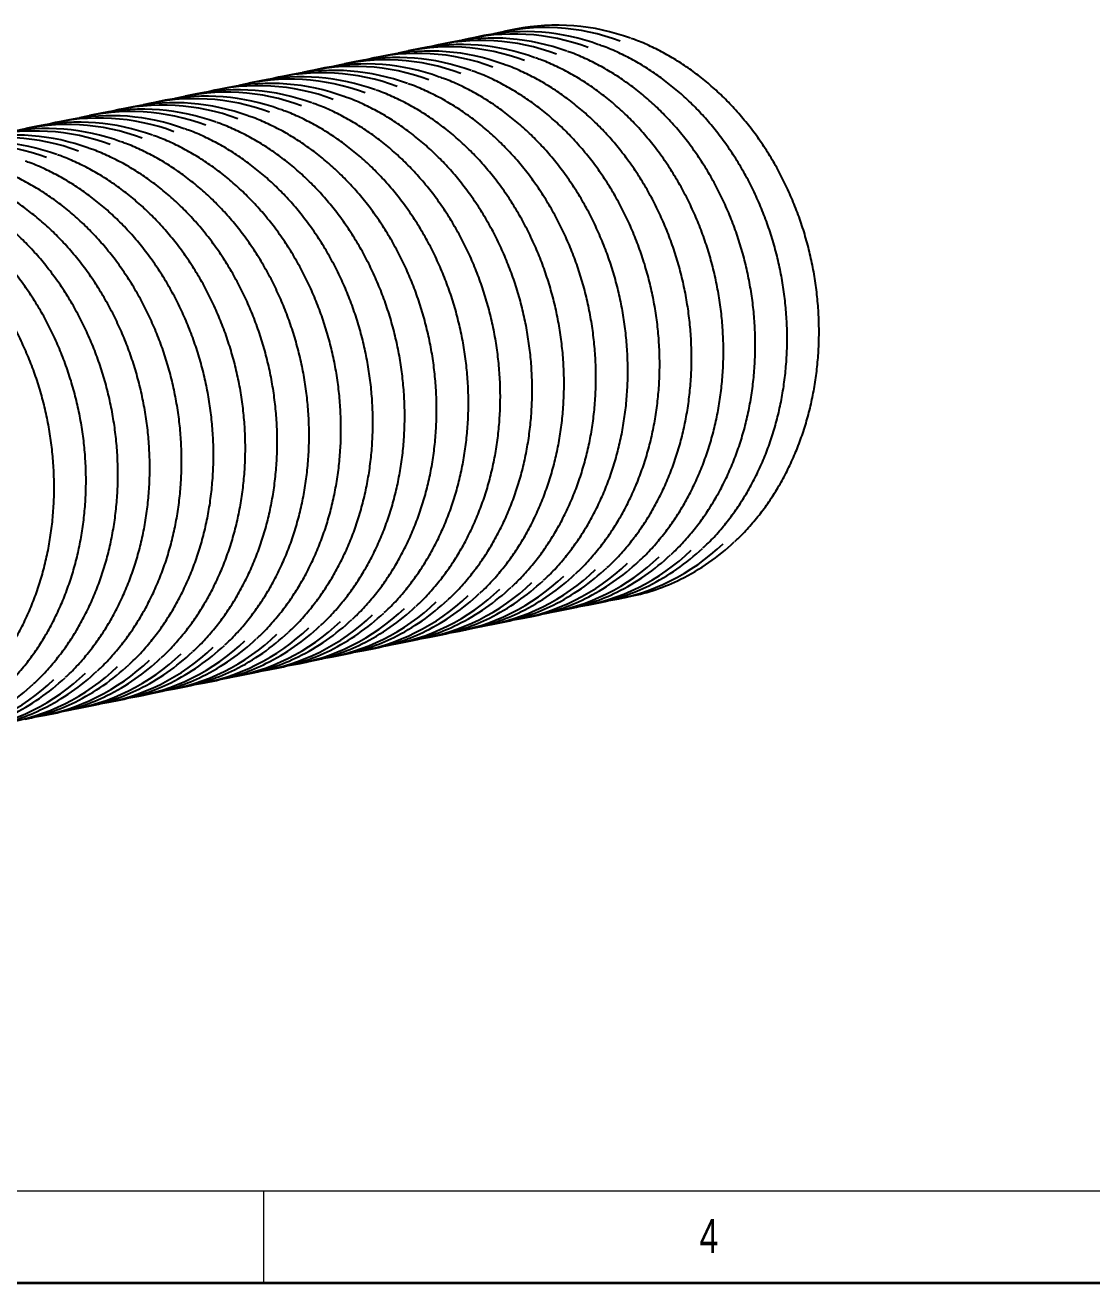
# Model space of a CAD drawing. Header units: millimetres. Extents: x 6 to 413, y 7 to 291.
# Drawn here: x 147 to 205.6, y 7.1 to 76.2 of the extents above; entities that cross this region are included whole.
import ezdxf

# ---------------------------------------------------------------- set-up
doc = ezdxf.new("R2010")
doc.units = ezdxf.units.MM
doc.styles.add('SLDTEXTSTYLE2', font='TXT', dxfattribs={"width": 0.75})

msp = doc.modelspace()

# ---------------------------------------------------------------- linework, layer by layer
at = {"color": 7, "linetype": 'Continuous', "lineweight": 25}
for p, q in [((172.2123, 75.6446), (171.5648, 75.5133)), ((173.9637, 75.9999), (173.3162, 75.8686)), ((168.7093, 74.9341), (168.0618, 74.8027)), ((170.4608, 75.2894), (169.8133, 75.158)), ((165.2064, 74.2235), (164.5588, 74.0921)), ((166.9578, 74.5788), (166.3103, 74.4474)), ((161.7034, 73.5129), (161.0559, 73.3815)), ((163.4549, 73.8682), (162.8074, 73.7368)), ((158.2004, 72.8023), (157.5529, 72.6709)), ((159.9519, 73.1576), (159.3044, 73.0262)), ((154.6975, 72.0917), (154.05, 71.9603)), ((156.449, 72.447), (155.8015, 72.3156)), ((151.1945, 71.3811), (150.547, 71.2497)), ((152.946, 71.7364), (152.2985, 71.605)), ((147.6916, 70.6705), (147.0441, 70.5392)), ((149.4431, 71.0258), (148.7955, 70.8944)), ((177.8868, 44.3481), (178.5343, 44.4794)), ((179.6383, 44.7034), (180.2858, 44.8347)), ((174.3838, 43.6375), (175.0313, 43.7688)), ((176.1353, 43.9928), (176.7828, 44.1241)), ((170.8809, 42.9269), (171.5284, 43.0582)), ((172.6323, 43.2822), (173.2799, 43.4135)), ((167.3779, 42.2163), (168.0254, 42.3476)), ((169.1294, 42.5716), (169.7769, 42.7029)), ((163.875, 41.5057), (164.5225, 41.637)), ((165.6264, 41.861), (166.274, 41.9923)), ((160.372, 40.7951), (161.0195, 40.9265)), ((162.1235, 41.1504), (162.771, 41.2817)), ((156.869, 40.0845), (157.5166, 40.2159)), ((158.6205, 40.4398), (159.268, 40.5712)), ((153.3661, 39.3739), (154.0136, 39.5053)), ((155.1176, 39.7292), (155.7651, 39.8606)), ((149.8631, 38.6633), (150.5107, 38.7947)), ((151.6146, 39.0186), (152.2621, 39.15)), ((148.1117, 38.308), (148.7592, 38.4394))]:
    msp.add_line(p, q, dxfattribs=at)
at = {"color": 7, "linetype": 'Continuous', "lineweight": 18}
for p, q in [((221.2163, 12.1436), (11.2973, 12.1436)), ((160.0973, 12.1436), (160.0973, 7.1062))]:
    msp.add_line(p, q, dxfattribs=at)
at = {"color": 7, "linetype": 'Continuous', "lineweight": 35}
msp.add_line((6.2734, 7.1062), (413.064, 7.1062), dxfattribs=at)
at = {"color": 7, "linetype": 'Continuous', "lineweight": 25}
for centre, radius, start, end in [((175.5927, 64.4255), 11.6647, 69.347192, 104.018875), ((176.2311, 64.5161), 11.7055, 69.782919, 101.168607), ((172.0898, 63.7149), 11.6647, 69.347192, 104.018875), ((172.7281, 63.8055), 11.7055, 69.782919, 101.168607), ((173.8413, 64.0702), 11.6647, 69.347192, 104.018875), ((174.4796, 64.1608), 11.7055, 69.782919, 101.168607), ((168.5868, 63.0043), 11.6647, 69.347192, 104.018875), ((169.2252, 63.0949), 11.7055, 69.782919, 101.168607), ((170.3383, 63.3596), 11.6647, 69.347192, 104.018875), ((170.9766, 63.4502), 11.7055, 69.782919, 101.168607), ((165.0839, 62.2937), 11.6647, 69.347192, 104.018875), ((165.7222, 62.3843), 11.7055, 69.782919, 101.168607), ((166.8354, 62.649), 11.6647, 69.347192, 104.018875), ((167.4737, 62.7396), 11.7055, 69.782919, 101.168607), ((162.2192, 61.6738), 11.7055, 69.782919, 101.168607), ((163.3324, 61.9384), 11.6647, 69.347192, 104.018875), ((163.9707, 62.0291), 11.7055, 69.782919, 101.168607), ((158.7163, 60.9632), 11.7055, 69.782919, 101.168607), ((159.8294, 61.2278), 11.6647, 69.347192, 104.018875), ((160.4678, 61.3185), 11.7055, 69.782919, 101.168607), ((161.5809, 61.5831), 11.6647, 69.347192, 104.018875), ((155.2133, 60.2526), 11.7055, 69.782919, 101.168607), ((156.3265, 60.5172), 11.6647, 69.347192, 104.018875), ((156.9648, 60.6079), 11.7055, 69.782919, 101.168607), ((158.078, 60.8725), 11.6647, 69.347192, 104.018875), ((151.7104, 59.542), 11.7055, 69.782919, 101.168607), ((152.8235, 59.8066), 11.6647, 69.347192, 104.018875), ((153.4619, 59.8973), 11.7055, 69.782919, 101.168607), ((154.575, 60.1619), 11.6647, 69.347192, 104.018875), ((148.2074, 58.8314), 11.7055, 69.782919, 101.168607), ((149.3206, 59.096), 11.6647, 69.347192, 104.018875), ((149.9589, 59.1867), 11.7055, 69.782919, 101.168607), ((151.0721, 59.4513), 11.6647, 69.347192, 104.018875), ((144.7045, 58.1208), 11.7055, 69.782919, 101.168607), ((145.8176, 58.3854), 11.6647, 69.347192, 104.018875), ((146.4559, 58.4761), 11.7055, 69.782919, 101.168607), ((147.5691, 58.7407), 11.6647, 69.347192, 104.018875), ((144.0661, 58.0301), 11.6647, 69.347192, 104.018875), ((177.2826, 56.1168), 11.6516, 278.891217, 313.893997), ((177.6788, 56.604), 12.0824, 296.293856, 313.393342), ((173.7796, 55.4062), 11.6516, 278.891217, 313.893997), ((175.5311, 55.7615), 11.6516, 278.891217, 313.893997), ((174.1758, 55.8935), 12.0824, 296.293856, 313.393342), ((175.9273, 56.2488), 12.0824, 296.293856, 313.393342), ((172.0282, 55.051), 11.6516, 278.891217, 313.893997), ((170.6729, 55.1829), 12.0824, 296.293856, 313.393342), ((172.4244, 55.5382), 12.0824, 296.293856, 313.393342), ((168.5252, 54.3404), 11.6516, 278.891217, 313.893997), ((170.2767, 54.6957), 11.6516, 278.891217, 313.893997), ((167.1699, 54.4723), 12.0824, 296.293856, 313.393342), ((168.9214, 54.8276), 12.0824, 296.293856, 313.393342), ((178.0305, 55.9314), 11.3236, 281.488253, 296.206105), ((165.0223, 53.6298), 11.6516, 278.891217, 313.893997), ((166.7737, 53.9851), 11.6516, 278.891217, 313.893997), ((163.667, 53.7617), 12.0824, 296.293856, 313.393342), ((165.4185, 54.117), 12.0824, 296.293856, 313.393342), ((174.5275, 55.2208), 11.3236, 281.488253, 296.206105), ((176.279, 55.5761), 11.3236, 281.488253, 296.206105), ((161.5193, 52.9192), 11.6516, 278.891217, 313.893997), ((163.2708, 53.2745), 11.6516, 278.891217, 313.893997), ((160.164, 53.0511), 12.0824, 296.293856, 313.393342), ((161.9155, 53.4064), 12.0824, 296.293856, 313.393342), ((171.0246, 54.5102), 11.3236, 281.488253, 296.206105), ((172.7761, 54.8655), 11.3236, 281.488253, 296.206105), ((158.0164, 52.2086), 11.6516, 278.891217, 313.893997), ((159.7678, 52.5639), 11.6516, 278.891217, 313.893997), ((156.6611, 52.3405), 12.0824, 296.293856, 313.393342), ((158.4126, 52.6958), 12.0824, 296.293856, 313.393342), ((167.5216, 53.7997), 11.3236, 281.488253, 296.206105), ((169.2731, 54.1549), 11.3236, 281.488253, 296.206105), ((154.5134, 51.498), 11.6516, 278.891217, 313.893997), ((156.2649, 51.8533), 11.6516, 278.891217, 313.893997), ((154.9096, 51.9852), 12.0824, 296.293856, 313.393342), ((164.0187, 53.0891), 11.3236, 281.488253, 296.206105), ((165.7701, 53.4444), 11.3236, 281.488253, 296.206105), ((151.0104, 50.7874), 11.6516, 278.891217, 313.893997), ((152.7619, 51.1427), 11.6516, 278.891217, 313.893997), ((151.4066, 51.2746), 12.0824, 296.293856, 313.393342), ((153.1581, 51.6299), 12.0824, 296.293856, 313.393342), ((160.5157, 52.3785), 11.3236, 281.488253, 296.206105), ((162.2672, 52.7338), 11.3236, 281.488253, 296.206105), ((147.5075, 50.0768), 11.6516, 278.891217, 313.893997), ((149.259, 50.4321), 11.6516, 278.891217, 313.893997), ((147.9037, 50.564), 12.0824, 296.293856, 313.393342), ((149.6552, 50.9193), 12.0824, 296.293856, 313.393342), ((157.0128, 51.6679), 11.3236, 281.488253, 296.206105), ((158.7642, 52.0232), 11.3236, 281.488253, 296.206105), ((144.0045, 49.3662), 11.6516, 278.891217, 313.893997), ((145.756, 49.7215), 11.6516, 278.891217, 313.893997), ((144.4007, 49.8534), 12.0824, 296.293856, 313.393342), ((146.1522, 50.2087), 12.0824, 296.293856, 313.393342), ((153.5098, 50.9573), 11.3236, 281.488253, 296.206105), ((155.2613, 51.3126), 11.3236, 281.488253, 296.206105), ((140.5016, 48.6556), 11.6516, 278.891217, 313.893997), ((142.2531, 49.0109), 11.6516, 278.891217, 313.893997), ((140.8978, 49.1428), 12.0824, 296.293856, 313.393342), ((142.6493, 49.4981), 12.0824, 296.293856, 313.393342), ((150.0068, 50.2467), 11.3236, 281.488253, 296.206105), ((151.7583, 50.602), 11.3236, 281.488253, 296.206105), ((139.1463, 48.7875), 12.0824, 296.293856, 313.393342), ((148.2554, 49.8914), 11.3236, 281.488253, 296.206105), ((144.7524, 49.1808), 11.3236, 281.488253, 296.206105), ((146.5039, 49.5361), 11.3236, 281.488253, 296.206105), ((143.0009, 48.8255), 11.3236, 281.488253, 296.206105)]:
    msp.add_arc(centre, radius, start, end, dxfattribs=at)
for points, knots in [([(186.0069, 47.8459), (186.082, 47.9139), (186.3742, 48.1789), (186.8468, 48.6917), (187.4216, 49.3814), (187.953, 50.1184), (188.442, 50.8955), (188.8859, 51.7107), (189.283, 52.5606), (189.6318, 53.4417), (189.9308, 54.3507), (190.1789, 55.2837), (190.375, 56.2372), (190.5184, 57.2073), (190.6086, 58.1902), (190.6451, 59.182), (190.6279, 60.1787), (190.557, 61.1763), (190.4326, 62.1709), (190.2554, 63.1586), (190.0259, 64.1353), (189.7451, 65.0973), (189.4141, 66.0408), (189.0342, 66.9619), (188.6069, 67.857), (188.134, 68.7225), (187.6171, 69.555), (187.0585, 70.3512), (186.4603, 71.1079), (185.8249, 71.8221), (185.1548, 72.4909), (184.4527, 73.1116), (183.7214, 73.6819), (182.9637, 74.199), (182.183, 74.6624), (181.3813, 75.0646), (180.7551, 75.3414), (180.3932, 75.4637), (180.3088, 75.4922)], [0, 0, 0, 0, 0.0099598, 0.0387702, 0.0675897, 0.0964177, 0.1252536, 0.1540967, 0.182946, 0.2118007, 0.2406598, 0.2695226, 0.2983884, 0.3272566, 0.3561267, 0.3849983, 0.4138711, 0.4427448, 0.4716192, 0.5004943, 0.5293699, 0.5582459, 0.5871223, 0.6159988, 0.6448755, 0.673752, 0.7026281, 0.7315034, 0.7603775, 0.7892498, 0.8181196, 0.8469861, 0.8758484, 0.9047056, 0.9335566, 0.9624004, 0.991236, 1, 1, 1, 1]), ([(182.5039, 47.1353), (182.579, 47.2034), (182.8712, 47.4683), (183.3439, 47.9811), (183.9186, 48.6708), (184.4501, 49.4078), (184.9391, 50.1849), (185.3829, 51.0001), (185.7801, 51.85), (186.1288, 52.7312), (186.4278, 53.6401), (186.6759, 54.5731), (186.872, 55.5266), (187.0155, 56.4968), (187.1056, 57.4796), (187.1422, 58.4714), (187.125, 59.4681), (187.054, 60.4657), (186.9297, 61.4603), (186.7524, 62.448), (186.5229, 63.4247), (186.2422, 64.3868), (185.9112, 65.3302), (185.5313, 66.2513), (185.104, 67.1464), (184.631, 68.0119), (184.1142, 68.8444), (183.5556, 69.6406), (182.9574, 70.3973), (182.322, 71.1115), (181.6519, 71.7803), (180.9498, 72.401), (180.2185, 72.9713), (179.4608, 73.4884), (178.6801, 73.9518), (177.8783, 74.354), (177.2522, 74.6308), (176.8902, 74.7531), (176.8059, 74.7816)], [0, 0, 0, 0, 0.00995978, 0.03877021, 0.06758965, 0.09641767, 0.12525362, 0.15409669, 0.182946, 0.21180065, 0.24065979, 0.26952261, 0.29838842, 0.32725663, 0.35612672, 0.38499831, 0.41387106, 0.44274475, 0.4716192, 0.50049428, 0.52936988, 0.55824591, 0.58712227, 0.61599884, 0.64487548, 0.67375199, 0.70262808, 0.7315034, 0.76037748, 0.78924976, 0.81811956, 0.84698607, 0.87584841, 0.90470559, 0.93355658, 0.96240037, 0.991236, 1, 1, 1, 1]), ([(184.2554, 47.4906), (184.3305, 47.5586), (184.6227, 47.8236), (185.0953, 48.3364), (185.6701, 49.0261), (186.2015, 49.7631), (186.6906, 50.5402), (187.1344, 51.3554), (187.5315, 52.2053), (187.8803, 53.0864), (188.1793, 53.9954), (188.4274, 54.9284), (188.6235, 55.8819), (188.767, 56.852), (188.8571, 57.8349), (188.8937, 58.8267), (188.8764, 59.8234), (188.8055, 60.821), (188.6812, 61.8156), (188.5039, 62.8033), (188.2744, 63.78), (187.9936, 64.7421), (187.6626, 65.6855), (187.2827, 66.6066), (186.8555, 67.5017), (186.3825, 68.3672), (185.8656, 69.1997), (185.307, 69.9959), (184.7088, 70.7526), (184.0734, 71.4668), (183.4034, 72.1356), (182.7012, 72.7563), (181.9699, 73.3266), (181.2123, 73.8437), (180.4316, 74.3071), (179.6298, 74.7093), (179.0036, 74.9861), (178.6417, 75.1084), (178.5574, 75.1369)], [0, 0, 0, 0, 0.0099598, 0.0387702, 0.0675897, 0.0964177, 0.1252536, 0.1540967, 0.182946, 0.2118007, 0.2406598, 0.2695226, 0.2983884, 0.3272566, 0.3561267, 0.3849983, 0.4138711, 0.4427448, 0.4716192, 0.5004943, 0.5293699, 0.5582459, 0.5871223, 0.6159988, 0.6448755, 0.673752, 0.7026281, 0.7315034, 0.7603775, 0.7892498, 0.8181196, 0.8469861, 0.8758484, 0.9047056, 0.9335566, 0.9624004, 0.991236, 1, 1, 1, 1]), ([(179.001, 46.4247), (179.076, 46.4928), (179.3683, 46.7577), (179.8409, 47.2705), (180.4157, 47.9602), (180.9471, 48.6972), (181.4361, 49.4743), (181.88, 50.2895), (182.2771, 51.1394), (182.6259, 52.0206), (182.9249, 52.9295), (183.1729, 53.8625), (183.3691, 54.816), (183.5125, 55.7862), (183.6027, 56.7691), (183.6392, 57.7608), (183.622, 58.7575), (183.5511, 59.7551), (183.4267, 60.7497), (183.2495, 61.7374), (183.02, 62.7142), (182.7392, 63.6762), (182.4082, 64.6196), (182.0283, 65.5407), (181.601, 66.4358), (181.128, 67.3013), (180.6112, 68.1338), (180.0526, 68.9301), (179.4544, 69.6868), (178.819, 70.4009), (178.1489, 71.0697), (177.4468, 71.6904), (176.7155, 72.2607), (175.9578, 72.7778), (175.1771, 73.2412), (174.3754, 73.6434), (173.7492, 73.9202), (173.3873, 74.0425), (173.3029, 74.071)], [0, 0, 0, 0, 0.0099598, 0.0387702, 0.0675897, 0.0964177, 0.1252536, 0.1540967, 0.182946, 0.2118007, 0.2406598, 0.2695226, 0.2983884, 0.3272566, 0.3561267, 0.3849983, 0.4138711, 0.4427448, 0.4716192, 0.5004943, 0.5293699, 0.5582459, 0.5871223, 0.6159988, 0.6448755, 0.673752, 0.7026281, 0.7315034, 0.7603775, 0.7892498, 0.8181196, 0.8469861, 0.8758484, 0.9047056, 0.9335566, 0.9624004, 0.991236, 1, 1, 1, 1]), ([(180.7525, 46.78), (180.8275, 46.8481), (181.1198, 47.113), (181.5924, 47.6258), (182.1671, 48.3155), (182.6986, 49.0525), (183.1876, 49.8296), (183.6315, 50.6448), (184.0286, 51.4947), (184.3773, 52.3759), (184.6764, 53.2848), (184.9244, 54.2178), (185.1206, 55.1713), (185.264, 56.1415), (185.3542, 57.1244), (185.3907, 58.1161), (185.3735, 59.1128), (185.3026, 60.1104), (185.1782, 61.105), (185.001, 62.0927), (184.7715, 63.0694), (184.4907, 64.0315), (184.1597, 64.9749), (183.7798, 65.896), (183.3525, 66.7911), (182.8795, 67.6566), (182.3627, 68.4891), (181.8041, 69.2853), (181.2059, 70.042), (180.5705, 70.7562), (179.9004, 71.425), (179.1983, 72.0457), (178.467, 72.616), (177.7093, 73.1331), (176.9286, 73.5965), (176.1269, 73.9987), (175.5007, 74.2755), (175.1388, 74.3978), (175.0544, 74.4263)], [0, 0, 0, 0, 0.0099598, 0.0387702, 0.0675897, 0.0964177, 0.1252536, 0.1540967, 0.182946, 0.2118007, 0.2406598, 0.2695226, 0.2983884, 0.3272566, 0.3561267, 0.3849983, 0.4138711, 0.4427448, 0.4716192, 0.5004943, 0.5293699, 0.5582459, 0.5871223, 0.6159988, 0.6448755, 0.673752, 0.7026281, 0.7315034, 0.7603775, 0.7892498, 0.8181196, 0.8469861, 0.8758484, 0.9047056, 0.9335566, 0.9624004, 0.991236, 1, 1, 1, 1]), ([(175.498, 45.7141), (175.5731, 45.7822), (175.8653, 46.0471), (176.338, 46.5599), (176.9127, 47.2496), (177.4441, 47.9866), (177.9332, 48.7637), (178.377, 49.579), (178.7742, 50.4288), (179.1229, 51.31), (179.4219, 52.2189), (179.67, 53.152), (179.8661, 54.1054), (180.0096, 55.0756), (180.0997, 56.0585), (180.1363, 57.0502), (180.119, 58.0469), (180.0481, 59.0445), (179.9238, 60.0391), (179.7465, 61.0268), (179.517, 62.0036), (179.2362, 62.9656), (178.9052, 63.909), (178.5254, 64.8301), (178.0981, 65.7252), (177.6251, 66.5907), (177.1083, 67.4233), (176.5496, 68.2195), (175.9515, 68.9762), (175.316, 69.6903), (174.646, 70.3591), (173.9439, 70.9799), (173.2126, 71.5501), (172.4549, 72.0672), (171.6742, 72.5306), (170.8724, 72.9328), (170.2462, 73.2096), (169.8843, 73.3319), (169.8, 73.3604)], [0, 0, 0, 0, 0.0099598, 0.0387702, 0.0675897, 0.0964177, 0.1252536, 0.1540967, 0.182946, 0.2118007, 0.2406598, 0.2695226, 0.2983884, 0.3272566, 0.3561267, 0.3849983, 0.4138711, 0.4427448, 0.4716192, 0.5004943, 0.5293699, 0.5582459, 0.5871223, 0.6159988, 0.6448755, 0.673752, 0.7026281, 0.7315034, 0.7603775, 0.7892498, 0.8181196, 0.8469861, 0.8758484, 0.9047056, 0.9335566, 0.9624004, 0.991236, 1, 1, 1, 1]), ([(177.2495, 46.0694), (177.3246, 46.1375), (177.6168, 46.4024), (178.0894, 46.9152), (178.6642, 47.6049), (179.1956, 48.3419), (179.6847, 49.119), (180.1285, 49.9343), (180.5256, 50.7841), (180.8744, 51.6653), (181.1734, 52.5742), (181.4215, 53.5072), (181.6176, 54.4607), (181.761, 55.4309), (181.8512, 56.4138), (181.8878, 57.4055), (181.8705, 58.4022), (181.7996, 59.3998), (181.6753, 60.3944), (181.498, 61.3821), (181.2685, 62.3589), (180.9877, 63.3209), (180.6567, 64.2643), (180.2768, 65.1854), (179.8496, 66.0805), (179.3766, 66.946), (178.8597, 67.7785), (178.3011, 68.5748), (177.7029, 69.3315), (177.0675, 70.0456), (176.3974, 70.7144), (175.6953, 71.3351), (174.964, 71.9054), (174.2064, 72.4225), (173.4257, 72.8859), (172.6239, 73.2881), (171.9977, 73.5649), (171.6358, 73.6872), (171.5514, 73.7157)], [0, 0, 0, 0, 0.0099598, 0.0387702, 0.0675897, 0.0964177, 0.1252536, 0.1540967, 0.182946, 0.2118007, 0.2406598, 0.2695226, 0.2983884, 0.3272566, 0.3561267, 0.3849983, 0.4138711, 0.4427448, 0.4716192, 0.5004943, 0.5293699, 0.5582459, 0.5871223, 0.6159988, 0.6448755, 0.673752, 0.7026281, 0.7315034, 0.7603775, 0.7892498, 0.8181196, 0.8469861, 0.8758484, 0.9047056, 0.9335566, 0.9624004, 0.991236, 1, 1, 1, 1]), ([(171.9951, 45.0035), (172.0701, 45.0716), (172.3624, 45.3365), (172.835, 45.8493), (173.4098, 46.539), (173.9412, 47.276), (174.4302, 48.0531), (174.8741, 48.8684), (175.2712, 49.7182), (175.62, 50.5994), (175.919, 51.5083), (176.167, 52.4414), (176.3632, 53.3949), (176.5066, 54.365), (176.5968, 55.3479), (176.6333, 56.3396), (176.6161, 57.3363), (176.5452, 58.3339), (176.4208, 59.3285), (176.2436, 60.3162), (176.0141, 61.293), (175.7333, 62.255), (175.4023, 63.1984), (175.0224, 64.1195), (174.5951, 65.0146), (174.1221, 65.8801), (173.6053, 66.7127), (173.0467, 67.5089), (172.4485, 68.2656), (171.8131, 68.9797), (171.143, 69.6485), (170.4409, 70.2693), (169.7096, 70.8395), (168.9519, 71.3566), (168.1712, 71.82), (167.3695, 72.2222), (166.7433, 72.499), (166.3814, 72.6213), (166.297, 72.6498)], [0, 0, 0, 0, 0.00995978, 0.03877021, 0.06758965, 0.09641767, 0.12525362, 0.15409669, 0.182946, 0.21180065, 0.24065979, 0.26952261, 0.29838842, 0.32725663, 0.35612672, 0.38499831, 0.41387106, 0.44274475, 0.4716192, 0.50049428, 0.52936988, 0.55824591, 0.58712227, 0.61599884, 0.64487548, 0.67375199, 0.70262808, 0.7315034, 0.76037748, 0.78924976, 0.81811956, 0.84698607, 0.87584841, 0.90470559, 0.93355658, 0.96240037, 0.991236, 1, 1, 1, 1]), ([(173.7465, 45.3588), (173.8216, 45.4269), (174.1138, 45.6918), (174.5865, 46.2046), (175.1612, 46.8943), (175.6927, 47.6313), (176.1817, 48.4084), (176.6256, 49.2237), (177.0227, 50.0735), (177.3714, 50.9547), (177.6704, 51.8636), (177.9185, 52.7967), (178.1147, 53.7501), (178.2581, 54.7203), (178.3483, 55.7032), (178.3848, 56.6949), (178.3676, 57.6916), (178.2966, 58.6892), (178.1723, 59.6838), (177.995, 60.6715), (177.7656, 61.6483), (177.4848, 62.6103), (177.1538, 63.5537), (176.7739, 64.4748), (176.3466, 65.3699), (175.8736, 66.2354), (175.3568, 67.068), (174.7982, 67.8642), (174.2, 68.6209), (173.5646, 69.335), (172.8945, 70.0038), (172.1924, 70.6246), (171.4611, 71.1948), (170.7034, 71.7119), (169.9227, 72.1753), (169.1209, 72.5775), (168.4948, 72.8543), (168.1328, 72.9766), (168.0485, 73.0051)], [0, 0, 0, 0, 0.0099598, 0.0387702, 0.0675897, 0.0964177, 0.1252536, 0.1540967, 0.182946, 0.2118007, 0.2406598, 0.2695226, 0.2983884, 0.3272566, 0.3561267, 0.3849983, 0.4138711, 0.4427448, 0.4716192, 0.5004943, 0.5293699, 0.5582459, 0.5871223, 0.6159988, 0.6448755, 0.673752, 0.7026281, 0.7315034, 0.7603775, 0.7892498, 0.8181196, 0.8469861, 0.8758484, 0.9047056, 0.9335566, 0.9624004, 0.991236, 1, 1, 1, 1]), ([(168.4921, 44.2929), (168.5672, 44.361), (168.8594, 44.6259), (169.332, 45.1387), (169.9068, 45.8284), (170.4382, 46.5654), (170.9273, 47.3425), (171.3711, 48.1578), (171.7683, 49.0076), (172.117, 49.8888), (172.416, 50.7977), (172.6641, 51.7308), (172.8602, 52.6843), (173.0037, 53.6544), (173.0938, 54.6373), (173.1304, 55.629), (173.1131, 56.6257), (173.0422, 57.6233), (172.9179, 58.6179), (172.7406, 59.6056), (172.5111, 60.5824), (172.2303, 61.5444), (171.8993, 62.4878), (171.5195, 63.4089), (171.0922, 64.304), (170.6192, 65.1695), (170.1024, 66.0021), (169.5437, 66.7983), (168.9455, 67.555), (168.3101, 68.2692), (167.6401, 68.9379), (166.9379, 69.5587), (166.2066, 70.1289), (165.449, 70.646), (164.6683, 71.1094), (163.8665, 71.5117), (163.2403, 71.7884), (162.8784, 71.9107), (162.7941, 71.9392)], [0, 0, 0, 0, 0.00995978, 0.03877021, 0.06758965, 0.09641767, 0.12525362, 0.15409669, 0.182946, 0.21180065, 0.24065979, 0.26952261, 0.29838842, 0.32725663, 0.35612672, 0.38499831, 0.41387106, 0.44274475, 0.4716192, 0.50049428, 0.52936988, 0.55824591, 0.58712227, 0.61599884, 0.64487548, 0.67375199, 0.70262808, 0.7315034, 0.76037748, 0.78924976, 0.81811956, 0.84698607, 0.87584841, 0.90470559, 0.93355658, 0.96240037, 0.991236, 1, 1, 1, 1]), ([(170.2436, 44.6482), (170.3187, 44.7163), (170.6109, 44.9812), (171.0835, 45.494), (171.6583, 46.1837), (172.1897, 46.9207), (172.6787, 47.6978), (173.1226, 48.5131), (173.5197, 49.3629), (173.8685, 50.2441), (174.1675, 51.153), (174.4156, 52.0861), (174.6117, 53.0396), (174.7551, 54.0097), (174.8453, 54.9926), (174.8818, 55.9843), (174.8646, 56.981), (174.7937, 57.9786), (174.6693, 58.9732), (174.4921, 59.9609), (174.2626, 60.9377), (173.9818, 61.8997), (173.6508, 62.8431), (173.2709, 63.7642), (172.8436, 64.6593), (172.3707, 65.5248), (171.8538, 66.3574), (171.2952, 67.1536), (170.697, 67.9103), (170.0616, 68.6244), (169.3915, 69.2932), (168.6894, 69.914), (167.9581, 70.4842), (167.2004, 71.0013), (166.4198, 71.4647), (165.618, 71.8669), (164.9918, 72.1437), (164.6299, 72.266), (164.5455, 72.2945)], [0, 0, 0, 0, 0.00995978, 0.03877021, 0.06758965, 0.09641767, 0.12525362, 0.15409669, 0.182946, 0.21180065, 0.24065979, 0.26952261, 0.29838842, 0.32725663, 0.35612672, 0.38499831, 0.41387106, 0.44274475, 0.4716192, 0.50049428, 0.52936988, 0.55824591, 0.58712227, 0.61599884, 0.64487548, 0.67375199, 0.70262808, 0.7315034, 0.76037748, 0.78924976, 0.81811956, 0.84698607, 0.87584841, 0.90470559, 0.93355658, 0.96240037, 0.991236, 1, 1, 1, 1]), ([(164.9892, 43.5823), (165.0642, 43.6504), (165.3565, 43.9153), (165.8291, 44.4282), (166.4038, 45.1178), (166.9353, 45.8548), (167.4243, 46.6319), (167.8682, 47.4472), (168.2653, 48.297), (168.6141, 49.1782), (168.9131, 50.0871), (169.1611, 51.0202), (169.3573, 51.9737), (169.5007, 52.9438), (169.5909, 53.9267), (169.6274, 54.9184), (169.6102, 55.9151), (169.5393, 56.9127), (169.4149, 57.9073), (169.2377, 58.895), (169.0082, 59.8718), (168.7274, 60.8338), (168.3964, 61.7772), (168.0165, 62.6983), (167.5892, 63.5934), (167.1162, 64.4589), (166.5994, 65.2915), (166.0408, 66.0877), (165.4426, 66.8444), (164.8072, 67.5586), (164.1371, 68.2274), (163.435, 68.8481), (162.7037, 69.4183), (161.946, 69.9354), (161.1653, 70.3988), (160.3636, 70.8011), (159.7374, 71.0778), (159.3755, 71.2001), (159.2911, 71.2286)], [0, 0, 0, 0, 0.0099598, 0.0387702, 0.0675897, 0.0964177, 0.1252536, 0.1540967, 0.182946, 0.2118007, 0.2406598, 0.2695226, 0.2983884, 0.3272566, 0.3561267, 0.3849983, 0.4138711, 0.4427448, 0.4716192, 0.5004943, 0.5293699, 0.5582459, 0.5871223, 0.6159988, 0.6448755, 0.673752, 0.7026281, 0.7315034, 0.7603775, 0.7892498, 0.8181196, 0.8469861, 0.8758484, 0.9047056, 0.9335566, 0.9624004, 0.991236, 1, 1, 1, 1]), ([(166.7406, 43.9376), (166.8157, 44.0057), (167.1079, 44.2706), (167.5806, 44.7835), (168.1553, 45.4731), (168.6868, 46.2101), (169.1758, 46.9872), (169.6196, 47.8025), (170.0168, 48.6523), (170.3655, 49.5335), (170.6645, 50.4424), (170.9126, 51.3755), (171.1087, 52.329), (171.2522, 53.2991), (171.3423, 54.282), (171.3789, 55.2737), (171.3617, 56.2704), (171.2907, 57.268), (171.1664, 58.2626), (170.9891, 59.2503), (170.7596, 60.2271), (170.4789, 61.1891), (170.1479, 62.1325), (169.768, 63.0536), (169.3407, 63.9487), (168.8677, 64.8142), (168.3509, 65.6468), (167.7923, 66.443), (167.1941, 67.1997), (166.5587, 67.9139), (165.8886, 68.5827), (165.1865, 69.2034), (164.4552, 69.7736), (163.6975, 70.2907), (162.9168, 70.7541), (162.115, 71.1564), (161.4889, 71.4331), (161.1269, 71.5554), (161.0426, 71.5839)], [0, 0, 0, 0, 0.0099598, 0.0387702, 0.0675897, 0.0964177, 0.1252536, 0.1540967, 0.182946, 0.2118007, 0.2406598, 0.2695226, 0.2983884, 0.3272566, 0.3561267, 0.3849983, 0.4138711, 0.4427448, 0.4716192, 0.5004943, 0.5293699, 0.5582459, 0.5871223, 0.6159988, 0.6448755, 0.673752, 0.7026281, 0.7315034, 0.7603775, 0.7892498, 0.8181196, 0.8469861, 0.8758484, 0.9047056, 0.9335566, 0.9624004, 0.991236, 1, 1, 1, 1]), ([(161.4862, 42.8717), (161.5613, 42.9398), (161.8535, 43.2048), (162.3261, 43.7176), (162.9009, 44.4072), (163.4323, 45.1442), (163.9214, 45.9213), (164.3652, 46.7366), (164.7623, 47.5864), (165.1111, 48.4676), (165.4101, 49.3765), (165.6582, 50.3096), (165.8543, 51.2631), (165.9978, 52.2332), (166.0879, 53.2161), (166.1245, 54.2078), (166.1072, 55.2045), (166.0363, 56.2021), (165.912, 57.1968), (165.7347, 58.1844), (165.5052, 59.1612), (165.2244, 60.1232), (164.8934, 61.0666), (164.5135, 61.9877), (164.0863, 62.8828), (163.6133, 63.7484), (163.0964, 64.5809), (162.5378, 65.3771), (161.9396, 66.1338), (161.3042, 66.848), (160.6341, 67.5168), (159.932, 68.1375), (159.2007, 68.7077), (158.4431, 69.2249), (157.6624, 69.6882), (156.8606, 70.0905), (156.2344, 70.3672), (155.8725, 70.4895), (155.7881, 70.518)], [0, 0, 0, 0, 0.00995978, 0.03877021, 0.06758965, 0.09641767, 0.12525362, 0.15409669, 0.182946, 0.21180065, 0.24065979, 0.26952261, 0.29838842, 0.32725663, 0.35612672, 0.38499831, 0.41387106, 0.44274475, 0.4716192, 0.50049428, 0.52936988, 0.55824591, 0.58712227, 0.61599884, 0.64487548, 0.67375199, 0.70262808, 0.7315034, 0.76037748, 0.78924976, 0.81811956, 0.84698607, 0.87584841, 0.90470559, 0.93355658, 0.96240037, 0.991236, 1, 1, 1, 1]), ([(163.2377, 43.227), (163.3128, 43.2951), (163.605, 43.56), (164.0776, 44.0729), (164.6524, 44.7625), (165.1838, 45.4995), (165.6728, 46.2766), (166.1167, 47.0919), (166.5138, 47.9417), (166.8626, 48.8229), (167.1616, 49.7318), (167.4097, 50.6649), (167.6058, 51.6184), (167.7492, 52.5885), (167.8394, 53.5714), (167.8759, 54.5631), (167.8587, 55.5598), (167.7878, 56.5574), (167.6634, 57.5521), (167.4862, 58.5397), (167.2567, 59.5165), (166.9759, 60.4785), (166.6449, 61.4219), (166.265, 62.343), (165.8377, 63.2381), (165.3647, 64.1037), (164.8479, 64.9362), (164.2893, 65.7324), (163.6911, 66.4891), (163.0557, 67.2033), (162.3856, 67.8721), (161.6835, 68.4928), (160.9522, 69.063), (160.1945, 69.5801), (159.4138, 70.0435), (158.6121, 70.4458), (157.9859, 70.7225), (157.624, 70.8448), (157.5396, 70.8733)], [0, 0, 0, 0, 0.0099598, 0.0387702, 0.0675897, 0.0964177, 0.1252536, 0.1540967, 0.182946, 0.2118007, 0.2406598, 0.2695226, 0.2983884, 0.3272566, 0.3561267, 0.3849983, 0.4138711, 0.4427448, 0.4716192, 0.5004943, 0.5293699, 0.5582459, 0.5871223, 0.6159988, 0.6448755, 0.673752, 0.7026281, 0.7315034, 0.7603775, 0.7892498, 0.8181196, 0.8469861, 0.8758484, 0.9047056, 0.9335566, 0.9624004, 0.991236, 1, 1, 1, 1]), ([(157.9832, 42.1611), (158.0583, 42.2292), (158.3506, 42.4942), (158.8232, 43.007), (159.3979, 43.6966), (159.9294, 44.4336), (160.4184, 45.2107), (160.8623, 46.026), (161.2594, 46.8759), (161.6081, 47.757), (161.9072, 48.6659), (162.1552, 49.599), (162.3514, 50.5525), (162.4948, 51.5226), (162.585, 52.5055), (162.6215, 53.4973), (162.6043, 54.4939), (162.5333, 55.4915), (162.409, 56.4862), (162.2317, 57.4738), (162.0023, 58.4506), (161.7215, 59.4126), (161.3905, 60.356), (161.0106, 61.2771), (160.5833, 62.1722), (160.1103, 63.0378), (159.5935, 63.8703), (159.0349, 64.6665), (158.4367, 65.4232), (157.8013, 66.1374), (157.1312, 66.8062), (156.4291, 67.4269), (155.6978, 67.9971), (154.9401, 68.5143), (154.1594, 68.9777), (153.3577, 69.3799), (152.7315, 69.6566), (152.3695, 69.7789), (152.2852, 69.8074)], [0, 0, 0, 0, 0.0099598, 0.0387702, 0.0675897, 0.0964177, 0.1252536, 0.1540967, 0.182946, 0.2118007, 0.2406598, 0.2695226, 0.2983884, 0.3272566, 0.3561267, 0.3849983, 0.4138711, 0.4427448, 0.4716192, 0.5004943, 0.5293699, 0.5582459, 0.5871223, 0.6159988, 0.6448755, 0.673752, 0.7026281, 0.7315034, 0.7603775, 0.7892498, 0.8181196, 0.8469861, 0.8758484, 0.9047056, 0.9335566, 0.9624004, 0.991236, 1, 1, 1, 1]), ([(159.7347, 42.5164), (159.8098, 42.5845), (160.102, 42.8495), (160.5747, 43.3623), (161.1494, 44.0519), (161.6808, 44.7889), (162.1699, 45.566), (162.6137, 46.3813), (163.0109, 47.2311), (163.3596, 48.1123), (163.6586, 49.0212), (163.9067, 49.9543), (164.1028, 50.9078), (164.2463, 51.8779), (164.3364, 52.8608), (164.373, 53.8526), (164.3557, 54.8492), (164.2848, 55.8468), (164.1605, 56.8415), (163.9832, 57.8291), (163.7537, 58.8059), (163.4729, 59.7679), (163.142, 60.7113), (162.7621, 61.6324), (162.3348, 62.5275), (161.8618, 63.3931), (161.345, 64.2256), (160.7863, 65.0218), (160.1882, 65.7785), (159.5528, 66.4927), (158.8827, 67.1615), (158.1806, 67.7822), (157.4493, 68.3524), (156.6916, 68.8696), (155.9109, 69.3329), (155.1091, 69.7352), (154.4829, 70.0119), (154.121, 70.1342), (154.0367, 70.1627)], [0, 0, 0, 0, 0.00995978, 0.03877021, 0.06758965, 0.09641767, 0.12525362, 0.15409669, 0.182946, 0.21180065, 0.24065979, 0.26952261, 0.29838842, 0.32725663, 0.35612672, 0.38499831, 0.41387106, 0.44274475, 0.4716192, 0.50049428, 0.52936988, 0.55824591, 0.58712227, 0.61599884, 0.64487548, 0.67375199, 0.70262808, 0.7315034, 0.76037748, 0.78924976, 0.81811956, 0.84698607, 0.87584841, 0.90470559, 0.93355658, 0.96240037, 0.991236, 1, 1, 1, 1]), ([(156.2318, 41.8058), (156.3068, 41.8739), (156.5991, 42.1389), (157.0717, 42.6517), (157.6465, 43.3413), (158.1779, 44.0783), (158.6669, 44.8554), (159.1108, 45.6707), (159.5079, 46.5206), (159.8567, 47.4017), (160.1557, 48.3106), (160.4037, 49.2437), (160.5999, 50.1972), (160.7433, 51.1673), (160.8335, 52.1502), (160.87, 53.142), (160.8528, 54.1386), (160.7819, 55.1363), (160.6575, 56.1309), (160.4803, 57.1185), (160.2508, 58.0953), (159.97, 59.0573), (159.639, 60.0007), (159.2591, 60.9218), (158.8318, 61.8169), (158.3588, 62.6825), (157.842, 63.515), (157.2834, 64.3112), (156.6852, 65.0679), (156.0498, 65.7821), (155.3797, 66.4509), (154.6776, 67.0716), (153.9463, 67.6419), (153.1886, 68.159), (152.4079, 68.6224), (151.6062, 69.0246), (150.98, 69.3013), (150.6181, 69.4236), (150.5337, 69.4521)], [0, 0, 0, 0, 0.0099598, 0.0387702, 0.0675897, 0.0964177, 0.1252536, 0.1540967, 0.182946, 0.2118007, 0.2406598, 0.2695226, 0.2983884, 0.3272566, 0.3561267, 0.3849983, 0.4138711, 0.4427448, 0.4716192, 0.5004943, 0.5293699, 0.5582459, 0.5871223, 0.6159988, 0.6448755, 0.673752, 0.7026281, 0.7315034, 0.7603775, 0.7892498, 0.8181196, 0.8469861, 0.8758484, 0.9047056, 0.9335566, 0.9624004, 0.991236, 1, 1, 1, 1]), ([(152.7288, 41.0953), (152.8039, 41.1633), (153.0961, 41.4283), (153.5687, 41.9411), (154.1435, 42.6307), (154.6749, 43.3678), (155.164, 44.1448), (155.6078, 44.9601), (156.005, 45.81), (156.3537, 46.6911), (156.6527, 47.6), (156.9008, 48.5331), (157.0969, 49.4866), (157.2404, 50.4567), (157.3305, 51.4396), (157.3671, 52.4314), (157.3498, 53.428), (157.2789, 54.4257), (157.1546, 55.4203), (156.9773, 56.4079), (156.7478, 57.3847), (156.467, 58.3467), (156.136, 59.2902), (155.7562, 60.2112), (155.3289, 61.1063), (154.8559, 61.9719), (154.3391, 62.8044), (153.7804, 63.6006), (153.1822, 64.3573), (152.5468, 65.0715), (151.8768, 65.7403), (151.1747, 66.361), (150.4433, 66.9313), (149.6857, 67.4484), (148.905, 67.9118), (148.1032, 68.314), (147.477, 68.5908), (147.1151, 68.713), (147.0308, 68.7415)], [0, 0, 0, 0, 0.0099598, 0.0387702, 0.0675897, 0.0964177, 0.1252536, 0.1540967, 0.182946, 0.2118007, 0.2406598, 0.2695226, 0.2983884, 0.3272566, 0.3561267, 0.3849983, 0.4138711, 0.4427448, 0.4716192, 0.5004943, 0.5293699, 0.5582459, 0.5871223, 0.6159988, 0.6448755, 0.673752, 0.7026281, 0.7315034, 0.7603775, 0.7892498, 0.8181196, 0.8469861, 0.8758484, 0.9047056, 0.9335566, 0.9624004, 0.991236, 1, 1, 1, 1]), ([(154.4803, 41.4506), (154.5554, 41.5186), (154.8476, 41.7836), (155.3202, 42.2964), (155.895, 42.986), (156.4264, 43.723), (156.9154, 44.5001), (157.3593, 45.3154), (157.7564, 46.1653), (158.1052, 47.0464), (158.4042, 47.9553), (158.6523, 48.8884), (158.8484, 49.8419), (158.9918, 50.812), (159.082, 51.7949), (159.1185, 52.7867), (159.1013, 53.7833), (159.0304, 54.781), (158.906, 55.7756), (158.7288, 56.7632), (158.4993, 57.74), (158.2185, 58.702), (157.8875, 59.6454), (157.5076, 60.5665), (157.0803, 61.4616), (156.6074, 62.3272), (156.0905, 63.1597), (155.5319, 63.9559), (154.9337, 64.7126), (154.2983, 65.4268), (153.6282, 66.0956), (152.9261, 66.7163), (152.1948, 67.2866), (151.4372, 67.8037), (150.6565, 68.2671), (149.8547, 68.6693), (149.2285, 68.946), (148.8666, 69.0683), (148.7822, 69.0968)], [0, 0, 0, 0, 0.0099598, 0.0387702, 0.0675897, 0.0964177, 0.1252536, 0.1540967, 0.182946, 0.2118007, 0.2406598, 0.2695226, 0.2983884, 0.3272566, 0.3561267, 0.3849983, 0.4138711, 0.4427448, 0.4716192, 0.5004943, 0.5293699, 0.5582459, 0.5871223, 0.6159988, 0.6448755, 0.673752, 0.7026281, 0.7315034, 0.7603775, 0.7892498, 0.8181196, 0.8469861, 0.8758484, 0.9047056, 0.9335566, 0.9624004, 0.991236, 1, 1, 1, 1]), ([(149.2259, 40.3847), (149.3009, 40.4527), (149.5932, 40.7177), (150.0658, 41.2305), (150.6406, 41.9201), (151.172, 42.6572), (151.661, 43.4343), (152.1049, 44.2495), (152.502, 45.0994), (152.8508, 45.9805), (153.1498, 46.8894), (153.3978, 47.8225), (153.594, 48.776), (153.7374, 49.7461), (153.8276, 50.729), (153.8641, 51.7208), (153.8469, 52.7174), (153.776, 53.7151), (153.6516, 54.7097), (153.4744, 55.6973), (153.2449, 56.6741), (152.9641, 57.6361), (152.6331, 58.5796), (152.2532, 59.5007), (151.8259, 60.3957), (151.3529, 61.2613), (150.8361, 62.0938), (150.2775, 62.89), (149.6793, 63.6467), (149.0439, 64.3609), (148.3738, 65.0297), (147.6717, 65.6504), (146.9404, 66.2207), (146.1827, 66.7378), (145.402, 67.2012), (144.6003, 67.6034), (143.9741, 67.8802), (143.6122, 68.0024), (143.5278, 68.0309)], [0, 0, 0, 0, 0.0099598, 0.0387702, 0.0675897, 0.0964177, 0.1252536, 0.1540967, 0.182946, 0.2118007, 0.2406598, 0.2695226, 0.2983884, 0.3272566, 0.3561267, 0.3849983, 0.4138711, 0.4427448, 0.4716192, 0.5004943, 0.5293699, 0.5582459, 0.5871223, 0.6159988, 0.6448755, 0.673752, 0.7026281, 0.7315034, 0.7603775, 0.7892498, 0.8181196, 0.8469861, 0.8758484, 0.9047056, 0.9335566, 0.9624004, 0.991236, 1, 1, 1, 1]), ([(150.9773, 40.74), (151.0524, 40.808), (151.3446, 41.073), (151.8173, 41.5858), (152.392, 42.2754), (152.9235, 43.0125), (153.4125, 43.7896), (153.8563, 44.6048), (154.2535, 45.4547), (154.6022, 46.3358), (154.9012, 47.2447), (155.1493, 48.1778), (155.3454, 49.1313), (155.4889, 50.1014), (155.5791, 51.0843), (155.6156, 52.0761), (155.5984, 53.0727), (155.5274, 54.0704), (155.4031, 55.065), (155.2258, 56.0526), (154.9964, 57.0294), (154.7156, 57.9914), (154.3846, 58.9349), (154.0047, 59.8559), (153.5774, 60.751), (153.1044, 61.6166), (152.5876, 62.4491), (152.029, 63.2453), (151.4308, 64.002), (150.7954, 64.7162), (150.1253, 65.385), (149.4232, 66.0057), (148.6919, 66.576), (147.9342, 67.0931), (147.1535, 67.5565), (146.3517, 67.9587), (145.7256, 68.2355), (145.3636, 68.3577), (145.2793, 68.3862)], [0, 0, 0, 0, 0.00995978, 0.03877021, 0.06758965, 0.09641767, 0.12525362, 0.15409669, 0.182946, 0.21180065, 0.24065979, 0.26952261, 0.29838842, 0.32725663, 0.35612672, 0.38499831, 0.41387106, 0.44274475, 0.4716192, 0.50049428, 0.52936988, 0.55824591, 0.58712227, 0.61599884, 0.64487548, 0.67375199, 0.70262808, 0.7315034, 0.76037748, 0.78924976, 0.81811956, 0.84698607, 0.87584841, 0.90470559, 0.93355658, 0.96240037, 0.991236, 1, 1, 1, 1]), ([(145.7229, 39.6741), (145.798, 39.7421), (146.0902, 40.0071), (146.5628, 40.5199), (147.1376, 41.2096), (147.669, 41.9466), (148.1581, 42.7237), (148.6019, 43.5389), (148.999, 44.3888), (149.3478, 45.2699), (149.6468, 46.1789), (149.8949, 47.1119), (150.091, 48.0654), (150.2345, 49.0355), (150.3246, 50.0184), (150.3612, 51.0102), (150.3439, 52.0069), (150.273, 53.0045), (150.1487, 53.9991), (149.9714, 54.9868), (149.7419, 55.9635), (149.4611, 56.9255), (149.1301, 57.869), (148.7502, 58.7901), (148.323, 59.6852), (147.85, 60.5507), (147.3331, 61.3832), (146.7745, 62.1794), (146.1763, 62.9361), (145.5409, 63.6503), (144.8708, 64.3191), (144.1687, 64.9398), (143.4374, 65.5101), (142.6798, 66.0272), (141.8991, 66.4906), (141.0973, 66.8928), (140.4711, 67.1696), (140.1092, 67.2919), (140.0248, 67.3204)], [0, 0, 0, 0, 0.0099598, 0.0387702, 0.0675897, 0.0964177, 0.1252536, 0.1540967, 0.182946, 0.2118007, 0.2406598, 0.2695226, 0.2983884, 0.3272566, 0.3561267, 0.3849983, 0.4138711, 0.4427448, 0.4716192, 0.5004943, 0.5293699, 0.5582459, 0.5871223, 0.6159988, 0.6448755, 0.673752, 0.7026281, 0.7315034, 0.7603775, 0.7892498, 0.8181196, 0.8469861, 0.8758484, 0.9047056, 0.9335566, 0.9624004, 0.991236, 1, 1, 1, 1]), ([(147.4744, 40.0294), (147.5495, 40.0974), (147.8417, 40.3624), (148.3143, 40.8752), (148.8891, 41.5649), (149.4205, 42.3019), (149.9095, 43.079), (150.3534, 43.8942), (150.7505, 44.7441), (151.0993, 45.6252), (151.3983, 46.5342), (151.6464, 47.4672), (151.8425, 48.4207), (151.9859, 49.3908), (152.0761, 50.3737), (152.1126, 51.3655), (152.0954, 52.3621), (152.0245, 53.3598), (151.9001, 54.3544), (151.7229, 55.342), (151.4934, 56.3188), (151.2126, 57.2808), (150.8816, 58.2243), (150.5017, 59.1454), (150.0744, 60.0405), (149.6014, 60.906), (149.0846, 61.7385), (148.526, 62.5347), (147.9278, 63.2914), (147.2924, 64.0056), (146.6223, 64.6744), (145.9202, 65.2951), (145.1889, 65.8654), (144.4312, 66.3825), (143.6505, 66.8459), (142.8488, 67.2481), (142.2226, 67.5249), (141.8607, 67.6471), (141.7763, 67.6757)], [0, 0, 0, 0, 0.0099598, 0.0387702, 0.0675897, 0.0964177, 0.1252536, 0.1540967, 0.182946, 0.2118007, 0.2406598, 0.2695226, 0.2983884, 0.3272566, 0.3561267, 0.3849983, 0.4138711, 0.4427448, 0.4716192, 0.5004943, 0.5293699, 0.5582459, 0.5871223, 0.6159988, 0.6448755, 0.673752, 0.7026281, 0.7315034, 0.7603775, 0.7892498, 0.8181196, 0.8469861, 0.8758484, 0.9047056, 0.9335566, 0.9624004, 0.991236, 1, 1, 1, 1]), ([(143.9714, 39.3188), (144.0465, 39.3868), (144.3387, 39.6518), (144.8114, 40.1646), (145.3861, 40.8543), (145.9175, 41.5913), (146.4066, 42.3684), (146.8504, 43.1836), (147.2476, 44.0335), (147.5963, 44.9146), (147.8953, 45.8236), (148.1434, 46.7566), (148.3395, 47.7101), (148.483, 48.6802), (148.5731, 49.6631), (148.6097, 50.6549), (148.5925, 51.6516), (148.5215, 52.6492), (148.3972, 53.6438), (148.2199, 54.6315), (147.9904, 55.6082), (147.7097, 56.5702), (147.3787, 57.5137), (146.9988, 58.4348), (146.5715, 59.3299), (146.0985, 60.1954), (145.5817, 61.0279), (145.0231, 61.8241), (144.4249, 62.5808), (143.7895, 63.295), (143.1194, 63.9638), (142.4173, 64.5845), (141.686, 65.1548), (140.9283, 65.6719), (140.1476, 66.1353), (139.3458, 66.5375), (138.7196, 66.8143), (138.3577, 66.9366), (138.2734, 66.9651)], [0, 0, 0, 0, 0.0099598, 0.0387702, 0.0675897, 0.0964177, 0.1252536, 0.1540967, 0.182946, 0.2118007, 0.2406598, 0.2695226, 0.2983884, 0.3272566, 0.3561267, 0.3849983, 0.4138711, 0.4427448, 0.4716192, 0.5004943, 0.5293699, 0.5582459, 0.5871223, 0.6159988, 0.6448755, 0.673752, 0.7026281, 0.7315034, 0.7603775, 0.7892498, 0.8181196, 0.8469861, 0.8758484, 0.9047056, 0.9335566, 0.9624004, 0.991236, 1, 1, 1, 1])]:
    msp.add_open_spline(points, degree=3, knots=knots, dxfattribs=at)

# ---------------------------------------------------------------- texts
at = {"color": 7, "linetype": 'Continuous', "lineweight": 0, "insert": (184.0691, 10.6063), "char_height": 1.8521, "attachment_point": 1, "style": 'SLDTEXTSTYLE2'}
msp.add_mtext('4', dxfattribs=at)

doc.saveas('drawing.dxf')
